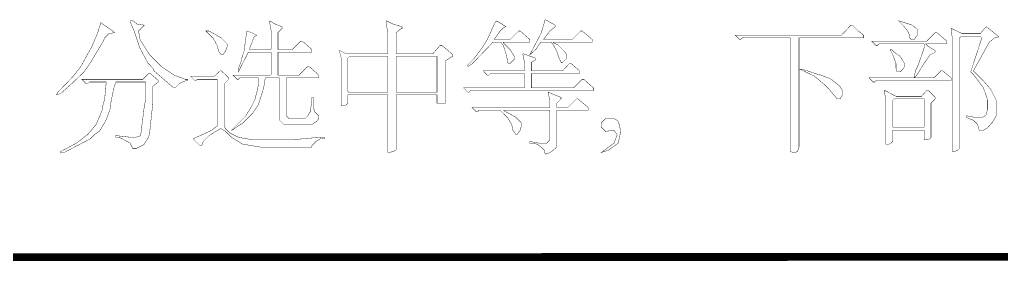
# Model space of a CAD drawing. Extents: x 94 to 452, y -72 to 1042.
# Drawn here: x 337.83 to 363.25, y 414.74 to 421.02 of the extents above; entities that cross this region are included whole.
import ezdxf

# ---------------------------------------------------------------- set-up
doc = ezdxf.new("R2010")
doc.units = 0
doc.header["$MEASUREMENT"] = 0
doc.layers.add('TREE_LAYER', color=7, linetype='Continuous')

msp = doc.modelspace()

# ---------------------------------------------------------------- linework, layer by layer
at = {"layer": 'TREE_LAYER'}
for points, const_width, elevation in [([(351.447499, 421.012207), (351.433774, 421.012207), (351.337695, 420.682795), (351.035735, 420.106325), (351.20044, 420.257305), (351.32397, 420.435737), (351.584754, 420.435737), (351.625931, 420.39456), (351.722009, 420.229854), (351.735735, 420.202403), (351.776911, 420.065148), (351.845539, 419.914168), (351.886715, 419.914168), (351.996519, 420.023972), (351.996519, 420.106325), (351.927891, 420.202403), (351.763186, 420.367109), (351.639656, 420.422011), (351.639656, 420.422011), (351.639656, 420.435737), (352.655342, 420.435737), (352.655342, 420.504364), (352.394558, 420.723972), (352.353382, 420.723972), (352.133774, 420.504364), (351.392597, 420.504364), (351.392597, 420.504364), (351.557303, 420.723972), (351.694558, 420.833776), (351.694558, 420.874952), (351.447499, 421.012207), (351.447499, 421.012207)], 0.01, 44), ([(339.918088, 420.94358), (339.918088, 420.94358), (339.918088, 420.902403), (339.84946, 420.682795), (339.69848, 420.325933), (339.410244, 419.804364), (339.30044, 419.667109), (339.218088, 419.557305), (338.820048, 419.145541), (338.778872, 419.076913), (338.888676, 419.104364), (338.916127, 419.131815), (339.163186, 419.351423), (339.492597, 419.667109), (339.657303, 419.900442), (339.835735, 420.202403), (339.986715, 420.449462), (340.027891, 420.545541), (340.137695, 420.655344), (340.288676, 420.682795), (340.137695, 420.792599), (339.918088, 420.94358), (339.918088, 420.94358)], 0.01, 44), ([(340.769068, 420.984756), (340.686715, 420.984756), (340.686715, 420.971031), (340.796519, 420.710246), (340.933774, 420.298482), (341.153382, 419.886717), (341.276911, 419.763188), (341.304362, 419.69456), (341.812205, 419.255344), (341.853382, 419.255344), (341.963186, 419.365148), (341.990637, 419.378874), (342.141617, 419.447501), (342.182793, 419.447501), (342.182793, 419.474952), (342.114166, 419.474952), (341.825931, 419.584756), (341.496519, 419.804364), (341.194558, 420.106325), (340.947499, 420.490639), (340.933774, 420.545541), (340.906323, 420.723972), (341.057303, 420.874952), (340.865146, 420.902403), (340.769068, 420.984756), (340.769068, 420.984756)], 0.01, 44), ([(344.296519, 420.984756), (344.296519, 420.984756), (344.296519, 420.957305), (344.337695, 420.737697), (344.337695, 420.257305), (344.32397, 420.24358), (343.77495, 420.24358), (343.77495, 420.257305), (343.857303, 420.463188), (343.857303, 420.476913), (343.89848, 420.572992), (343.967107, 420.614168), (343.829852, 420.682795), (343.706323, 420.723972), (343.651421, 420.298482), (343.637695, 420.24358), (343.637695, 420.202403), (343.569068, 419.996521), (343.569068, 419.955344), (343.486715, 419.749462), (343.486715, 419.667109), (343.706323, 420.092599), (343.747499, 420.174952), (343.747499, 420.174952), (344.32397, 420.174952), (344.337695, 420.174952), (344.337695, 419.598482), (344.32397, 419.584756), (343.34946, 419.584756), (343.459264, 419.474952), (343.486715, 419.474952), (343.527891, 419.516129), (343.994558, 419.516129), (344.008284, 419.516129), (344.008284, 419.323972), (343.953382, 419.076913), (343.939656, 419.049462), (343.925931, 418.967109), (343.816127, 418.747501), (343.678872, 418.527893), (343.308284, 418.157305), (343.34946, 418.171031), (343.50044, 418.280835), (343.596519, 418.335737), (343.871029, 418.610246), (344.008284, 418.816129), (344.145539, 419.255344), (344.172989, 419.42005), (344.186715, 419.516129), (344.543578, 419.516129), (344.557303, 419.516129), (344.557303, 418.41809), (344.667107, 418.308286), (345.394558, 418.308286), (345.504362, 418.376913), (345.572989, 418.459266), (345.572989, 418.527893), (345.463186, 418.637697), (345.435735, 418.747501), (345.435735, 419.008286), (345.394558, 419.008286), (345.394558, 418.912207), (345.353382, 418.665148), (345.353382, 418.637697), (345.284754, 418.527893), (345.216127, 418.459266), (344.804362, 418.459266), (344.735735, 418.527893), (344.735735, 419.516129), (344.735735, 419.516129), (345.572989, 419.516129), (345.572989, 419.584756), (345.325931, 419.804364), (345.284754, 419.804364), (345.065146, 419.584756), (344.516127, 419.584756), (344.516127, 419.598482), (344.516127, 420.174952), (344.516127, 420.174952), (345.394558, 420.174952), (345.394558, 420.24358), (345.147499, 420.463188), (345.106323, 420.463188), (344.886715, 420.24358), (344.516127, 420.24358), (344.516127, 420.257305), (344.516127, 420.682795), (344.625931, 420.792599), (344.625931, 420.833776), (344.447499, 420.902403), (344.296519, 420.984756), (344.296519, 420.984756)], 0.01, 44), ([(347.329852, 420.984756), (347.316127, 420.984756), (347.316127, 420.916129), (347.357303, 420.696521), (347.357303, 420.147501), (347.357303, 420.133776), (346.286715, 420.133776), (346.122009, 420.216129), (346.108284, 420.216129), (346.108284, 420.202403), (346.14946, 420.037697), (346.14946, 418.788678), (346.231813, 418.788678), (346.286715, 418.816129), (346.327891, 418.857305), (346.327891, 419.076913), (346.341617, 419.076913), (347.357303, 419.076913), (347.357303, 419.076913), (347.357303, 417.580835), (347.39848, 417.580835), (347.522009, 417.622011), (347.576911, 417.649462), (347.576911, 419.076913), (347.576911, 419.076913), (348.633774, 419.076913), (348.633774, 419.076913), (348.633774, 418.857305), (348.853382, 418.857305), (348.853382, 419.955344), (349.031813, 420.065148), (349.045539, 420.065148), (349.045539, 420.106325), (348.908284, 420.229854), (348.757303, 420.353384), (348.716127, 420.353384), (348.52397, 420.133776), (347.576911, 420.133776), (347.576911, 420.147501), (347.576911, 420.682795), (347.714166, 420.792599), (347.727891, 420.792599), (347.727891, 420.833776), (347.508284, 420.902403), (347.494558, 420.902403), (347.329852, 420.984756), (347.329852, 420.984756)], 0.01, 44), ([(350.171029, 420.984756), (350.129852, 420.929854), (349.937695, 420.504364), (349.80044, 420.284756), (349.580833, 419.996521), (349.429852, 419.845541), (349.429852, 419.804364), (349.539656, 419.872992), (350.020048, 420.367109), (350.07495, 420.435737), (350.294558, 420.435737), (350.294558, 420.422011), (350.34946, 420.353384), (350.418088, 420.147501), (350.459264, 419.96907), (350.459264, 419.914168), (350.486715, 419.886717), (350.527891, 419.886717), (350.637695, 419.996521), (350.637695, 420.065148), (350.527891, 420.24358), (350.34946, 420.422011), (350.34946, 420.435737), (351.035735, 420.435737), (351.035735, 420.504364), (350.788676, 420.723972), (350.747499, 420.723972), (350.527891, 420.504364), (350.129852, 420.504364), (350.116127, 420.504364), (350.267107, 420.723972), (350.34946, 420.806325), (350.418088, 420.833776), (350.253382, 420.94358), (350.171029, 420.984756), (350.171029, 420.984756)], 0.01, 44), ([(359.394558, 420.874952), (359.353382, 420.874952), (359.106323, 420.614168), (356.361225, 420.614168), (356.471029, 420.504364), (356.49848, 420.504364), (356.539656, 420.545541), (357.77495, 420.545541), (357.788676, 420.531815), (357.788676, 417.608286), (357.857303, 417.580835), (357.89848, 417.580835), (357.967107, 417.608286), (358.008284, 417.71809), (358.008284, 420.531815), (358.008284, 420.545541), (359.682793, 420.545541), (359.682793, 420.614168), (359.545539, 420.723972), (359.394558, 420.874952), (359.394558, 420.874952)], 0.01, 44), ([(360.602401, 420.984756), (360.588676, 420.984756), (360.712205, 420.861227), (360.84946, 420.682795), (360.876911, 420.545541), (360.918088, 420.504364), (360.986715, 420.504364), (361.069068, 420.614168), (361.069068, 420.765148), (360.945539, 420.874952), (360.739656, 420.94358), (360.684754, 420.957305), (360.602401, 420.984756), (360.602401, 420.984756)], 0.01, 44), ([(362.867107, 420.833776), (362.839656, 420.82005), (362.702401, 420.655344), (362.235735, 420.655344), (361.947499, 420.792599), (361.97495, 420.559266), (361.97495, 417.608286), (362.071029, 417.622011), (362.125931, 417.649462), (362.167107, 417.690639), (362.167107, 420.545541), (362.194558, 420.572992), (362.716127, 420.572992), (362.743578, 420.545541), (362.455342, 419.667109), (362.537695, 419.584756), (362.784754, 419.255344), (362.894558, 418.939658), (362.894558, 418.706325), (362.853382, 418.56907), (362.853382, 418.555344), (362.757303, 418.486717), (362.578872, 418.486717), (362.372989, 418.527893), (362.345539, 418.527893), (362.345539, 418.486717), (362.52397, 418.41809), (362.633774, 418.308286), (362.67495, 418.157305), (362.784754, 418.157305), (362.894558, 418.225933), (363.004362, 418.349462), (363.114166, 418.527893), (363.114166, 418.939658), (362.976911, 419.214168), (362.757303, 419.461227), (362.52397, 419.69456), (362.935735, 420.435737), (363.072989, 420.545541), (363.182793, 420.572992), (362.867107, 420.833776), (362.867107, 420.833776)], 0.01, 44), ([(342.731813, 420.723972), (342.64946, 420.723972), (342.841617, 420.531815), (342.937695, 420.353384), (342.978872, 420.202403), (343.047499, 420.106325), (343.088676, 420.106325), (343.157303, 420.202403), (343.19848, 420.312207), (343.19848, 420.39456), (343.047499, 420.545541), (342.731813, 420.723972), (342.731813, 420.723972)], 0.01, 44), ([(361.576911, 420.682795), (361.535735, 420.682795), (361.316127, 420.463188), (359.888676, 420.463188), (359.99848, 420.353384), (360.039656, 420.353384), (360.080833, 420.39456), (361.247499, 420.39456), (361.247499, 420.39456), (361.247499, 420.284756), (361.096519, 419.845541), (361.027891, 419.708286), (360.986715, 419.516129), (359.820048, 419.516129), (359.929852, 419.406325), (359.971029, 419.406325), (359.99848, 419.447501), (361.947499, 419.447501), (361.947499, 419.516129), (361.727891, 419.69456), (361.686715, 419.69456), (361.508284, 419.516129), (361.00044, 419.516129), (361.00044, 419.516129), (361.069068, 419.598482), (361.247499, 419.886717), (361.39848, 420.106325), (361.535735, 420.174952), (361.535735, 420.216129), (361.357303, 420.325933), (361.288676, 420.39456), (361.288676, 420.39456), (361.837695, 420.39456), (361.837695, 420.463188), (361.576911, 420.682795), (361.576911, 420.682795)], 0.01, 44), ([(360.410244, 420.24358), (360.369068, 420.24358), (360.437695, 420.106325), (360.520048, 419.886717), (360.520048, 419.763188), (360.547499, 419.667109), (360.547499, 419.667109), (360.629852, 419.667109), (360.69848, 419.735737), (360.739656, 419.804364), (360.739656, 419.886717), (360.69848, 419.955344), (360.629852, 420.065148), (360.478872, 420.174952), (360.410244, 420.24358), (360.410244, 420.24358)], 0.01, 44), ([(346.369068, 420.065148), (346.369068, 420.065148), (347.357303, 420.065148), (347.357303, 420.065148), (347.357303, 419.159266), (347.357303, 419.145541), (346.341617, 419.145541), (346.327891, 419.159266), (346.327891, 420.023972), (346.369068, 420.065148), (346.369068, 420.065148)], 0.01, 44), ([(347.576911, 420.065148), (347.576911, 420.065148), (348.633774, 420.065148), (348.633774, 420.065148), (348.633774, 419.159266), (348.633774, 419.145541), (347.576911, 419.145541), (347.576911, 419.159266), (347.576911, 420.065148), (347.576911, 420.065148)], 0.01, 44), ([(350.871029, 420.133776), (350.857303, 420.133776), (350.857303, 420.12005), (350.89848, 419.927893), (350.89848, 419.708286), (350.884754, 419.69456), (349.827891, 419.69456), (349.937695, 419.584756), (349.978872, 419.584756), (350.020048, 419.625933), (350.884754, 419.625933), (350.89848, 419.625933), (350.89848, 419.26907), (350.884754, 419.255344), (349.320048, 419.255344), (349.429852, 419.145541), (349.471029, 419.145541), (349.49848, 419.186717), (352.682793, 419.186717), (352.682793, 419.255344), (352.435735, 419.474952), (352.394558, 419.474952), (352.17495, 419.255344), (351.076911, 419.255344), (351.076911, 419.26907), (351.076911, 419.625933), (351.076911, 419.625933), (352.325931, 419.625933), (352.325931, 419.69456), (352.106323, 419.886717), (352.065146, 419.886717), (351.886715, 419.69456), (351.076911, 419.69456), (351.076911, 419.708286), (351.076911, 419.914168), (351.186715, 419.982795), (351.186715, 420.023972), (350.871029, 420.133776), (350.871029, 420.133776)], 0.01, 44), ([(358.063186, 419.735737), (358.035735, 419.735737), (358.406323, 419.557305), (358.667107, 419.337697), (358.790637, 419.214168), (358.996519, 418.967109), (359.065146, 418.967109), (359.078872, 418.980835), (359.133774, 419.076913), (359.133774, 419.186717), (359.065146, 419.296521), (358.845539, 419.474952), (358.790637, 419.502403), (358.571029, 419.584756), (358.461225, 419.612207), (358.227891, 419.69456), (358.186715, 419.708286), (358.063186, 419.735737), (358.063186, 419.735737)], 0.01, 44), ([(341.208284, 419.625933), (341.167107, 419.625933), (341.016127, 419.474952), (339.437695, 419.474952), (339.547499, 419.365148), (339.588676, 419.365148), (339.629852, 419.406325), (340.055342, 419.406325), (340.069068, 419.406325), (340.027891, 418.967109), (339.972989, 418.761227), (339.959264, 418.665148), (339.808284, 418.308286), (339.588676, 418.047501), (339.30044, 417.827893), (339.122009, 417.731815), (338.888676, 417.608286), (338.888676, 417.580835), (338.971029, 417.580835), (339.657303, 417.937697), (339.780833, 418.061227), (339.890637, 418.129854), (340.055342, 418.404364), (340.12397, 418.582795), (340.178872, 418.733776), (340.192597, 418.898482), (340.247499, 419.159266), (340.247499, 419.186717), (340.302401, 419.365148), (340.316127, 419.406325), (341.084754, 419.406325), (341.084754, 419.406325), (341.084754, 418.925933), (341.057303, 418.802403), (341.016127, 418.472992), (340.97495, 418.157305), (340.97495, 418.116129), (340.947499, 418.02005), (340.933774, 418.006325), (340.837695, 417.978874), (340.686715, 417.978874), (340.316127, 418.02005), (340.316127, 417.978874), (340.39848, 417.978874), (340.686715, 417.827893), (340.755342, 417.690639), (340.851421, 417.690639), (341.043578, 417.786717), (341.167107, 417.978874), (341.194558, 418.116129), (341.235735, 418.500442), (341.276911, 418.884756), (341.276911, 419.296521), (341.414166, 419.406325), (341.414166, 419.447501), (341.208284, 419.625933), (341.208284, 419.625933)], 0.01, 44), ([(343.047499, 419.69456), (343.020048, 419.69456), (342.869068, 419.557305), (342.251421, 419.557305), (342.361225, 419.447501), (342.388676, 419.447501), (342.429852, 419.474952), (342.937695, 419.474952), (342.937695, 419.474952), (342.937695, 418.267109), (342.80044, 418.157305), (342.320048, 417.937697), (342.49848, 417.759266), (342.539656, 417.759266), (342.580833, 417.86907), (342.731813, 418.02005), (343.020048, 418.198482), (343.047499, 418.198482), (343.157303, 418.129854), (343.308284, 417.978874), (343.486715, 417.86907), (343.596519, 417.800442), (343.843578, 417.759266), (344.090637, 417.71809), (345.394558, 417.71809), (345.394558, 417.759266), (345.504362, 417.86907), (345.614166, 417.937697), (345.72397, 417.937697), (345.72397, 417.978874), (345.669068, 417.978874), (345.669068, 417.978874), (345.29848, 417.951423), (345.229852, 417.937697), (345.147499, 417.937697), (344.914166, 417.910246), (343.843578, 417.910246), (343.665146, 417.951423), (343.596519, 417.951423), (343.582793, 417.965148), (343.486715, 417.978874), (343.267107, 418.088678), (343.157303, 418.198482), (343.129852, 418.267109), (343.129852, 419.365148), (343.239656, 419.474952), (343.239656, 419.516129), (343.047499, 419.69456), (343.047499, 419.69456)], 0.01, 44), ([(351.516127, 419.145541), (351.516127, 419.145541), (351.516127, 419.131815), (351.557303, 418.912207), (351.557303, 418.747501), (351.543578, 418.747501), (349.539656, 418.747501), (349.64946, 418.637697), (349.690637, 418.637697), (349.718088, 418.678874), (350.267107, 418.678874), (350.459264, 418.486717), (350.569068, 418.308286), (350.596519, 418.157305), (350.678872, 418.047501), (350.706323, 418.047501), (350.788676, 418.157305), (350.816127, 418.267109), (350.816127, 418.349462), (350.665146, 418.500442), (350.390637, 418.651423), (350.363186, 418.665148), (350.363186, 418.665148), (350.363186, 418.678874), (351.543578, 418.678874), (351.557303, 418.665148), (351.557303, 417.910246), (351.47495, 417.827893), (351.269068, 417.827893), (351.035735, 417.86907), (351.035735, 417.827893), (351.227891, 417.800442), (351.337695, 417.71809), (351.406323, 417.649462), (351.433774, 417.553384), (351.447499, 417.539658), (351.557303, 417.580835), (351.653382, 417.649462), (351.735735, 417.71809), (351.735735, 418.665148), (351.735735, 418.678874), (352.545539, 418.678874), (352.545539, 418.747501), (352.284754, 418.967109), (352.243578, 418.967109), (352.02397, 418.747501), (351.735735, 418.747501), (351.735735, 418.747501), (351.735735, 418.857305), (351.845539, 418.967109), (351.845539, 419.008286), (351.667107, 419.076913), (351.516127, 419.145541), (351.516127, 419.145541)], 0.01, 44), ([(360.231813, 419.186717), (360.218088, 419.186717), (360.218088, 419.159266), (360.259264, 418.939658), (360.259264, 417.800442), (360.341617, 417.800442), (360.396519, 417.827893), (360.437695, 417.86907), (360.437695, 418.157305), (360.451421, 418.157305), (361.247499, 418.157305), (361.247499, 418.157305), (361.247499, 417.910246), (361.288676, 417.910246), (361.39848, 417.937697), (361.425931, 417.978874), (361.425931, 418.857305), (361.535735, 418.967109), (361.535735, 419.008286), (361.357303, 419.186717), (361.316127, 419.186717), (361.178872, 419.035737), (360.520048, 419.035737), (360.231813, 419.186717), (360.231813, 419.186717)], 0.01, 44), ([(360.478872, 418.967109), (360.478872, 418.967109), (361.247499, 418.967109), (361.247499, 418.967109), (361.247499, 418.239658), (361.247499, 418.239658), (360.451421, 418.239658), (360.437695, 418.239658), (360.437695, 418.925933), (360.478872, 418.967109), (360.478872, 418.967109)], 0.01, 44), ([(353.218088, 418.459266), (352.99848, 418.459266), (352.888676, 418.349462), (352.888676, 418.239658), (352.99848, 418.129854), (353.218088, 418.157305), (353.30044, 418.047501), (353.218088, 417.827893), (352.888676, 417.580835), (353.080833, 417.649462), (353.327891, 417.827893), (353.382793, 418.088678), (353.369068, 418.267109), (353.314166, 418.404364), (353.218088, 418.459266), (353.218088, 418.459266)], 0.01, 44), ([(221.22612, 414.84403), (449.22612, 414.90873)], 0.2, 228.000009)]:
    msp.add_lwpolyline(points, dxfattribs=dict(at, const_width=const_width, elevation=elevation))

doc.saveas('drawing.dxf')
